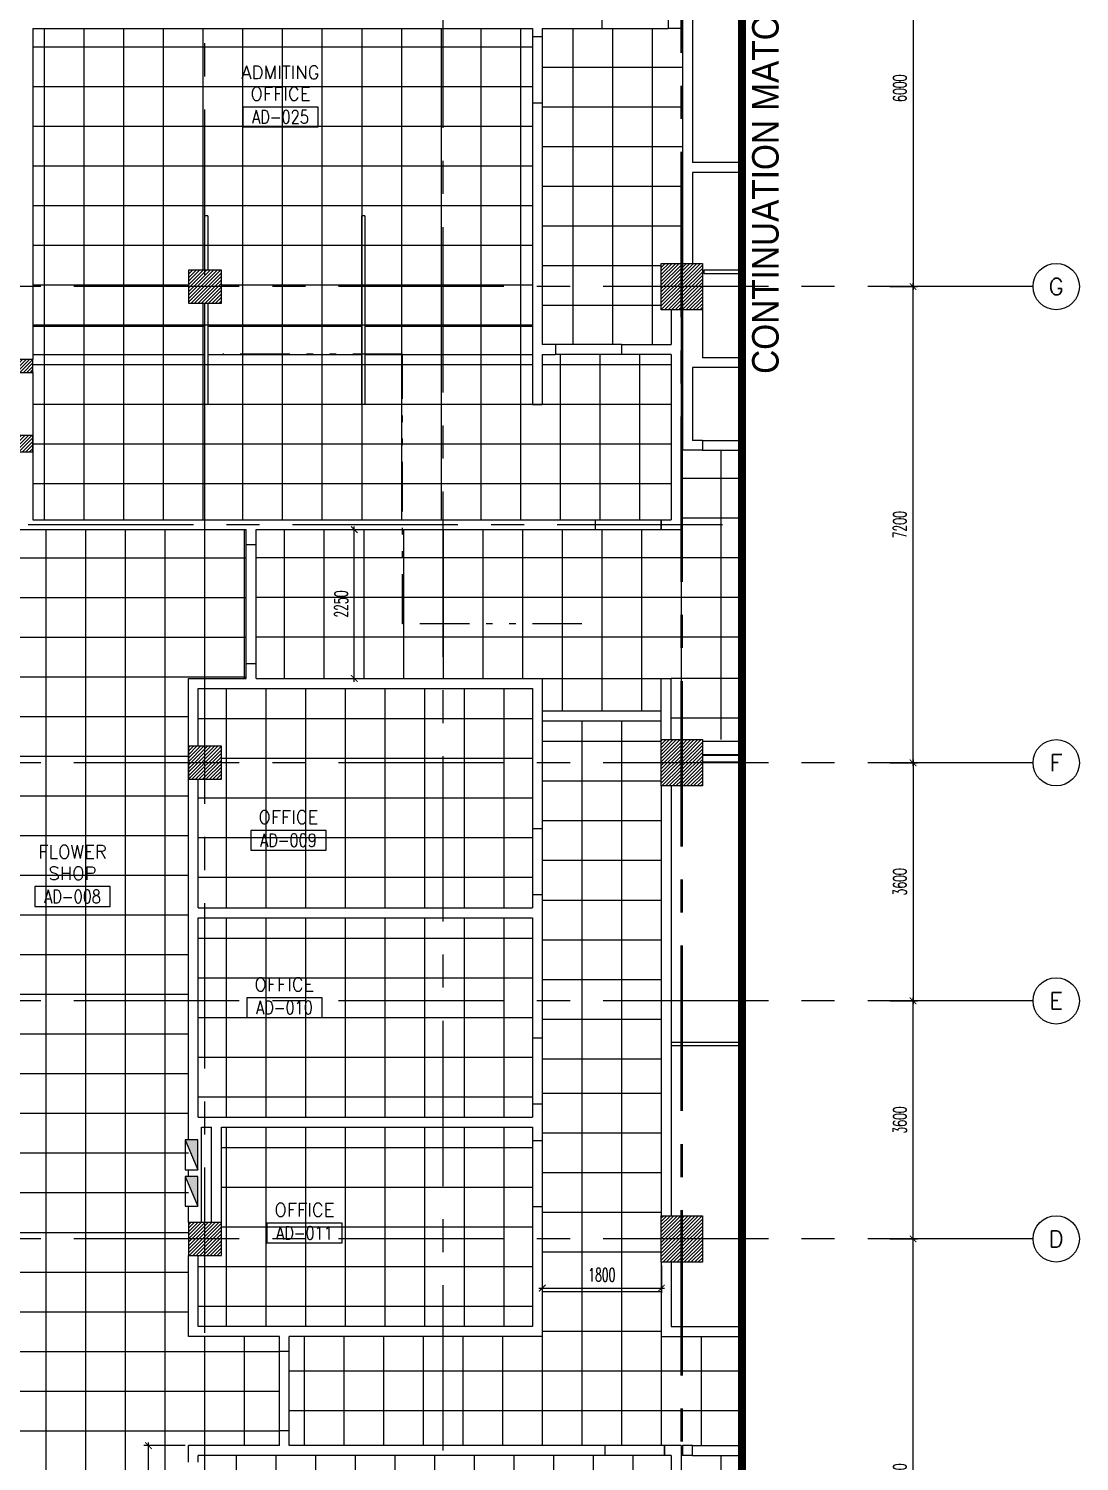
# Model space of a CAD drawing. Extents: x 417820 to 418166, y 43448 to 43632.
# Drawn here: x 417896.03 to 417911.92, y 43470.71 to 43492.37 of the extents above; entities that cross this region are included whole.
import ezdxf
from ezdxf.enums import TextEntityAlignment as Align

# ---------------------------------------------------------------- set-up
doc = ezdxf.new("R2010")
doc.units = 0
doc.header["$MEASUREMENT"] = 0
doc.header["$PDMODE"] = 3
doc.header["$PDSIZE"] = 0.1
for name, pattern in [('2DASHES', [1.7, 0.75, -0.25, 0.1, -0.25, 0.1, -0.25]), ('CENTER2', [1.125, 0.75, -0.125, 0.125, -0.125]), ('CENTERX2', [4, 2.5, -0.5, 0.5, -0.5])]:
    doc.linetypes.add(name, pattern=pattern)
doc.layers.get('0').update_dxf_attribs({"linetype": 'CONTINUOUS'})
doc.layers.get('DEFPOINTS').update_dxf_attribs({"linetype": 'CONTINUOUS'})
for name, color, linetype in [('AX', 6, 'CONTINUOUS'), ('AX-CR', 2, 'CONTINUOUS'), ('AX-DIM', 4, 'CONTINUOUS'), ('AX-TXT', 4, 'CONTINUOUS'), ('AXES', 11, 'CENTERX2'), ('CEILING', 4, 'CONTINUOUS'), ('COL', 2, 'CONTINUOUS'), ('DIM', 4, 'CONTINUOUS'), ('E-PANELBX', 3, 'CONTINUOUS'), ('EJ', 8, 'CONTINUOUS'), ('ELEV', 2, 'CONTINUOUS'), ('HAT', 8, 'CONTINUOUS'), ('IND-ES-L', 6, '2DASHES'), ('ME-FIX', 3, 'CONTINUOUS'), ('PART', 9, 'CONTINUOUS'), ('RM-BOX', 11, 'CONTINUOUS'), ('RM-NAME', 11, 'CONTINUOUS'), ('RM-NO', 11, 'CONTINUOUS'), ('TXT1', 2, 'CONTINUOUS'), ('WALL', 2, 'CONTINUOUS')]:
    doc.layers.add(name, color=color, linetype=linetype)
doc.styles.add('ROMANS', font='ROMANS.shx', dxfattribs={"width": 0.6})
doc.styles.add('TTXT', font='swisse.ttf', dxfattribs={"width": 0.6})
doc.dimstyles.new('STANDARD in', dxfattribs={"dimtxt": 0.2, "dimasz": 0.1, "dimexe": 0.07, "dimexo": 0.05, "dimgap": 0.1, "dimtad": 1, "dimdec": 0, "dimlfac": 1000, "dimzin": 0, "dimdsep": 46, "dimtxsty": 'ROMANS', "dimblk": 'ARCHTICK', "dimcen": 0.05, "dimdle": 0.05, "dimclrd": 4, "dimclre": 4, "dimclrt": 2, "dimadec": 0, "dimazin": 0, "dimtfac": 1, "dimtdec": 0, "dimtmove": 2, "dimatfit": 3, "dimldrblk": 'ARCHTICK', "dimfxl": 0, "dimtolj": 1, "dimtzin": 0, "dimarcsym": 0})

# ---------------------------------------------------------------- blocks, each defined once
blk = doc.blocks.new('COL50')
at = {"layer": 'COL'}
blk.add_lwpolyline([(-250, 250), (-250, -250), (250, -250), (250, 250)], close=True, dxfattribs=at)
blk = doc.blocks.new('*X37')
at = {"color": 0}
for p, q in [((203889, 17902), (204348, 18361)), ((203889, 17955), (204295, 18361)), ((203889, 18008), (204242, 18361)), ((203889, 18061), (204189, 18361)), ((203889, 18114), (204136, 18361)), ((203889, 18167), (204083, 18361)), ((203889, 18220), (204030, 18361)), ((203889, 18273), (203977, 18361)), ((203889, 18326), (203923, 18361)), ((203901, 17861), (204389, 18349)), ((203954, 17861), (204389, 18296)), ((204007, 17861), (204389, 18243)), ((204060, 17861), (204389, 18190)), ((204113, 17861), (204389, 18137)), ((204166, 17861), (204389, 18084)), ((204219, 17861), (204389, 18031)), ((204272, 17861), (204389, 17978)), ((204325, 17861), (204389, 17924)), ((204378, 17861), (204389, 17871))]:
    blk.add_line(p, q, dxfattribs=at)
blk = doc.blocks.new('RM1')
at = {"layer": 'RM-BOX'}
blk.add_lwpolyline([(570, -200), (-570, -200), (-570, -500), (570, -500)], close=True, dxfattribs=at)
at = {"layer": 'RM-NAME', "style": 'ROMANS'}
for tag, p in [('ROOMNAME1', (0, 324)), ('ROOMNAME2', (0, 0))]:
    blk.add_attdef(tag, text='', height=200, dxfattribs=at).set_placement(p, align=Align.MIDDLE)
at = {"layer": 'RM-NO', "style": 'ROMANS', "width": 0.8}
blk.add_attdef('ROOMNO', text='', height=200, dxfattribs=at).set_placement((0, -350), align=Align.MIDDLE)
blk = doc.blocks.new('*X34')
at = {"color": 0}
for p, q in [((203888, 25061), (204388, 25561)), ((203889, 25114), (204335, 25561)), ((203889, 25167), (204282, 25561)), ((203889, 25220), (204229, 25561)), ((203889, 25273), (204176, 25561)), ((203889, 25326), (204123, 25561)), ((203889, 25379), (204070, 25561)), ((203889, 25432), (204017, 25561)), ((203889, 25486), (203964, 25561)), ((203889, 25539), (203911, 25561)), ((203941, 25061), (204389, 25508)), ((203994, 25061), (204389, 25455)), ((204047, 25061), (204389, 25402)), ((204100, 25061), (204389, 25349)), ((204153, 25061), (204389, 25296)), ((204207, 25061), (204389, 25243)), ((204260, 25061), (204389, 25190)), ((204313, 25061), (204389, 25137)), ((204366, 25061), (204389, 25084))]:
    blk.add_line(p, q, dxfattribs=at)
blk = doc.blocks.new('*X32')
at = {"color": 0}
for p, q in [((197839, 31209), (198041, 31411)), ((197839, 31262), (197988, 31411)), ((197839, 31315), (197935, 31411)), ((197839, 31368), (197882, 31411)), ((197894, 31211), (198094, 31411)), ((197947, 31211), (198147, 31411)), ((198000, 31211), (198200, 31411)), ((198053, 31211), (198253, 31411)), ((198106, 31211), (198306, 31411)), ((198159, 31211), (198359, 31411)), ((198212, 31211), (198412, 31411)), ((198265, 31211), (198465, 31411)), ((198318, 31211), (198518, 31411)), ((198371, 31211), (198571, 31411)), ((198424, 31211), (198624, 31411)), ((198477, 31211), (198677, 31411)), ((198530, 31211), (198730, 31411)), ((198583, 31211), (198783, 31411)), ((198636, 31211), (198836, 31411)), ((198689, 31211), (198889, 31411)), ((198742, 31211), (198942, 31411)), ((198795, 31211), (198995, 31411)), ((198848, 31211), (199048, 31411)), ((198901, 31211), (199101, 31411)), ((198954, 31211), (199154, 31411)), ((199007, 31211), (199207, 31411)), ((199060, 31211), (199260, 31411)), ((199114, 31211), (199314, 31411)), ((199167, 31211), (199367, 31411)), ((199220, 31211), (199420, 31411)), ((199273, 31211), (199473, 31411)), ((199326, 31211), (199526, 31411)), ((199379, 31211), (199579, 31411)), ((199432, 31211), (199632, 31411)), ((199485, 31211), (199685, 31411)), ((199538, 31211), (199738, 31411)), ((199591, 31211), (199791, 31411)), ((199644, 31211), (199844, 31411)), ((199697, 31211), (199897, 31411)), ((199750, 31211), (199950, 31411)), ((199803, 31211), (200003, 31411)), ((199856, 31211), (200056, 31411)), ((199909, 31211), (200109, 31411)), ((199962, 31211), (200162, 31411)), ((200015, 31211), (200215, 31411)), ((200068, 31211), (200268, 31411)), ((200121, 31211), (200321, 31411)), ((200174, 31211), (200374, 31411)), ((200227, 31211), (200427, 31411)), ((200280, 31211), (200480, 31411)), ((200333, 31211), (200533, 31411)), ((200386, 31211), (200586, 31411)), ((200439, 31211), (200639, 31411)), ((200492, 31211), (200692, 31411)), ((200545, 31211), (200745, 31411)), ((200598, 31211), (200798, 31411)), ((200651, 31211), (200851, 31411)), ((200704, 31211), (200904, 31411)), ((200758, 31211), (200958, 31411)), ((200811, 31211), (201011, 31411)), ((200864, 31211), (201064, 31411)), ((200917, 31211), (201117, 31411)), ((200970, 31211), (201170, 31411)), ((201023, 31211), (201223, 31411)), ((201076, 31211), (201276, 31411)), ((201129, 31211), (201329, 31411)), ((201182, 31211), (201382, 31411)), ((201235, 31211), (201435, 31411)), ((201288, 31211), (201488, 31411)), ((201341, 31211), (201539, 31409)), ((201394, 31211), (201539, 31356)), ((201447, 31211), (201539, 31303)), ((201500, 31211), (201539, 31250))]:
    blk.add_line(p, q, dxfattribs=at)
blk = doc.blocks.new('*X31')
at = {"color": 0}
for p, q in [((203889, 32274), (204376, 32761)), ((203889, 32327), (204323, 32761)), ((203889, 32380), (204270, 32761)), ((203889, 32433), (204217, 32761)), ((203889, 32486), (204164, 32761)), ((203889, 32539), (204111, 32761)), ((203889, 32592), (204058, 32761)), ((203889, 32645), (204005, 32761)), ((203889, 32698), (203952, 32761)), ((203889, 32751), (203899, 32761)), ((203929, 32261), (204389, 32721)), ((203982, 32261), (204389, 32668)), ((204035, 32261), (204389, 32615)), ((204088, 32261), (204389, 32562)), ((204141, 32261), (204389, 32509)), ((204194, 32261), (204389, 32456)), ((204247, 32261), (204389, 32403)), ((204300, 32261), (204389, 32349)), ((204353, 32261), (204389, 32296))]:
    blk.add_line(p, q, dxfattribs=at)
blk = doc.blocks.new('C11')
at = {"layer": 'HAT'}
h = blk.add_hatch(dxfattribs=at)
h.set_pattern_fill('ANSI31', color=256, scale=300, style=0)
h.set_pattern_definition([(45, (-383765.23, -62181), (-26.5165043, 26.5165043), [])])
h.paths.add_polyline_path([(-20, 350), (-20, 700), (-320, 700), (-320, 350)])
h.paths.add_polyline_path([(-320, 0), (-20, 0), (-20, 350), (-320, 350)])
h = blk.add_hatch(dxfattribs=at)
h.set_pattern_fill('ANSI31', color=256, scale=300, style=0)
h.set_pattern_definition([(45, (-383445.23, -62181), (-26.5165043, 26.5165043), [])])
h.paths.add_polyline_path([(300, 350), (300, 700), (0, 700), (0, 350)])
h.paths.add_polyline_path([(0, 0), (300, 0), (300, 350), (0, 350)])
at = {"layer": 'COL'}
for points in [[(-20, 700), (-20, 0), (-320, 0), (-320, 700)], [(300, 700), (300, 0), (0, 0), (0, 700)]]:
    blk.add_lwpolyline(points, close=True, dxfattribs=at)
blk = doc.blocks.new('E-PBX')
at = {"layer": 'E-PANELBX'}
h = blk.add_hatch(color=256, dxfattribs=at)
h.paths.add_polyline_path([(34, 190), (-225, 190), (34, 81)])
h.paths.add_polyline_path([(225, 190), (34, 190), (34, 81), (225, 0)])
blk.add_line((225, 0), (-225, 190), dxfattribs=at)
blk.add_lwpolyline([(-225, 190), (225, 190), (225, 0), (-225, 0)], close=True, dxfattribs=at)
blk = doc.blocks.new('_ARCHTICK')
at = {"color": 0, "linetype": 'ByBlock', "const_width": 0.15}
blk.add_lwpolyline([(-0.5, -0.5), (0.5, 0.5)], dxfattribs=at)
blk = doc.blocks.new('*D158')
at = {"layer": 'DEFPOINTS', "color": 0}
for p in [(417903.797, 43473.759), (417905.597, 43473.724), (417905.597, 43473.332)]:
    blk.add_point(p, dxfattribs=at)
at = {"layer": 'DIM', "color": 4, "lineweight": -2}
for p, q in [((417903.797, 43473.709), (417903.797, 43473.262)), ((417905.597, 43473.674), (417905.597, 43473.262)), ((417903.747, 43473.332), (417905.647, 43473.332))]:
    blk.add_line(p, q, dxfattribs=at)
at = {"layer": 'DIM', "color": 4, "lineweight": -2, "xscale": 0.1, "yscale": 0.1, "zscale": 0.1, "rotation": 180}
blk.add_blockref('_ARCHTICK', (417903.797, 43473.332), dxfattribs=at)
at = {"layer": 'DIM', "color": 4, "lineweight": -2, "xscale": 0.1, "yscale": 0.1, "zscale": 0.1}
blk.add_blockref('_ARCHTICK', (417905.597, 43473.332), dxfattribs=at)
at = {"layer": 'DIM', "color": 2, "insert": (417904.697, 43473.532), "char_height": 0.2, "attachment_point": 5, "style": 'ROMANS'}
blk.add_mtext('\\A1;1800', dxfattribs=at)
blk = doc.blocks.new('*D159')
at = {"layer": 'DEFPOINTS', "color": 0}
for p in [(417900.154, 43484.799), (417900.955, 43484.799), (417900.154, 43482.549)]:
    blk.add_point(p, dxfattribs=at)
at = {"layer": 'DIM', "color": 4, "lineweight": -2}
for p, q in [((417900.204, 43484.799), (417901.025, 43484.799)), ((417900.955, 43482.499), (417900.955, 43484.849)), ((417900.204, 43482.549), (417901.025, 43482.549))]:
    blk.add_line(p, q, dxfattribs=at)
at = {"layer": 'DIM', "color": 4, "lineweight": -2, "xscale": 0.1, "yscale": 0.1, "zscale": 0.1}
for p, rotation in [((417900.955, 43484.799), 90), ((417900.955, 43482.549), 270)]:
    blk.add_blockref('_ARCHTICK', p, dxfattribs=dict(at, rotation=rotation))
at = {"layer": 'DIM', "color": 2, "insert": (417900.755, 43483.674), "char_height": 0.2, "attachment_point": 5, "rotation": 90, "style": 'ROMANS'}
blk.add_mtext('\\A1;2250', dxfattribs=at)
blk = doc.blocks.new('*D178')
at = {"layer": 'DEFPOINTS', "color": 0}
for p in [(417897.842, 43470.949), (417898.447, 43470.949), (417897.984, 43466.924)]:
    blk.add_point(p, dxfattribs=at)
at = {"layer": 'DIM', "color": 4, "lineweight": -2}
for p, q in [((417898.397, 43470.949), (417897.772, 43470.949)), ((417897.842, 43466.874), (417897.842, 43470.999)), ((417897.934, 43466.924), (417897.772, 43466.924))]:
    blk.add_line(p, q, dxfattribs=at)
at = {"layer": 'DIM', "color": 4, "lineweight": -2, "xscale": 0.1, "yscale": 0.1, "zscale": 0.1}
for p, rotation in [((417897.842, 43470.949), 90), ((417897.842, 43466.924), 270)]:
    blk.add_blockref('_ARCHTICK', p, dxfattribs=dict(at, rotation=rotation))
at = {"layer": 'DIM', "color": 2, "insert": (417897.642, 43468.937), "char_height": 0.2, "attachment_point": 5, "rotation": 90, "style": 'ROMANS'}
blk.add_mtext('\\A1;4025', dxfattribs=at)
blk = doc.blocks.new('AXL')
at = {"layer": 'AX-CR'}
blk.add_circle((-350, 0), 350, dxfattribs=at)
at = {"layer": 'AX-TXT', "style": 'ROMANS'}
blk.add_attdef('AX', text='', height=250, dxfattribs=at).set_placement((-350, 0), align=Align.MIDDLE)
blk = doc.blocks.new('*D186')
at = {"layer": 'AX-DIM', "color": 4, "lineweight": -2}
for p, q in [((417909.052, 43474.074), (417909.472, 43474.074)), ((417909.402, 43466.824), (417909.402, 43474.124)), ((417909.052, 43466.874), (417909.472, 43466.874))]:
    blk.add_line(p, q, dxfattribs=at)
at = {"layer": 'DEFPOINTS', "color": 0}
for p in [(417909.002, 43474.074), (417909.402, 43474.074), (417909.002, 43466.874)]:
    blk.add_point(p, dxfattribs=at)
at = {"layer": 'AX-DIM', "color": 4, "lineweight": -2, "xscale": 0.1, "yscale": 0.1, "zscale": 0.1}
for p, rotation in [((417909.402, 43474.074), 90), ((417909.402, 43466.874), 270)]:
    blk.add_blockref('_ARCHTICK', p, dxfattribs=dict(at, rotation=rotation))
at = {"layer": 'AX-DIM', "color": 2, "insert": (417909.202, 43470.474), "char_height": 0.2, "attachment_point": 5, "rotation": 90, "style": 'ROMANS'}
blk.add_mtext('\\A1;7200', dxfattribs=at)
blk = doc.blocks.new('*D189')
at = {"layer": 'AX-DIM', "color": 4, "lineweight": -2}
for p, q in [((417909.052, 43488.474), (417909.472, 43488.474)), ((417909.402, 43481.224), (417909.402, 43488.524)), ((417909.052, 43481.274), (417909.472, 43481.274))]:
    blk.add_line(p, q, dxfattribs=at)
at = {"layer": 'DEFPOINTS', "color": 0}
for p in [(417909.002, 43488.474), (417909.402, 43488.474), (417909.002, 43481.274)]:
    blk.add_point(p, dxfattribs=at)
at = {"layer": 'AX-DIM', "color": 4, "lineweight": -2, "xscale": 0.1, "yscale": 0.1, "zscale": 0.1}
for p, rotation in [((417909.402, 43488.474), 90), ((417909.402, 43481.274), 270)]:
    blk.add_blockref('_ARCHTICK', p, dxfattribs=dict(at, rotation=rotation))
at = {"layer": 'AX-DIM', "color": 2, "insert": (417909.202, 43484.874), "char_height": 0.2, "attachment_point": 5, "rotation": 90, "style": 'ROMANS'}
blk.add_mtext('\\A1;7200', dxfattribs=at)
blk = doc.blocks.new('*D190')
at = {"layer": 'AX-DIM', "color": 4, "lineweight": -2}
for p, q in [((417909.402, 43474.024), (417909.402, 43477.724)), ((417909.052, 43477.674), (417909.472, 43477.674)), ((417909.052, 43474.074), (417909.472, 43474.074))]:
    blk.add_line(p, q, dxfattribs=at)
at = {"layer": 'DEFPOINTS', "color": 0}
for p in [(417909.002, 43477.674), (417909.402, 43477.674), (417909.002, 43474.074)]:
    blk.add_point(p, dxfattribs=at)
at = {"layer": 'AX-DIM', "color": 4, "lineweight": -2, "xscale": 0.1, "yscale": 0.1, "zscale": 0.1}
for p, rotation in [((417909.402, 43477.674), 90), ((417909.402, 43474.074), 270)]:
    blk.add_blockref('_ARCHTICK', p, dxfattribs=dict(at, rotation=rotation))
at = {"layer": 'AX-DIM', "color": 2, "insert": (417909.202, 43475.874), "char_height": 0.2, "attachment_point": 5, "rotation": 90, "style": 'ROMANS'}
blk.add_mtext('\\A1;3600', dxfattribs=at)
blk = doc.blocks.new('*D197')
at = {"layer": 'AX-DIM', "color": 4, "linetype": 'ByBlock', "lineweight": -2}
for p, q in [((417909.052, 43481.274), (417909.472, 43481.274)), ((417909.402, 43481.324), (417909.402, 43477.624)), ((417909.052, 43477.674), (417909.472, 43477.674))]:
    blk.add_line(p, q, dxfattribs=at)
at = {"layer": 'DEFPOINTS', "color": 0, "linetype": 'ByBlock'}
for p in [(417909.002, 43481.274), (417909.002, 43477.674), (417909.402, 43477.674)]:
    blk.add_point(p, dxfattribs=at)
at = {"layer": 'AX-DIM', "color": 4, "linetype": 'ByBlock', "lineweight": -2, "xscale": 0.1, "yscale": 0.1, "zscale": 0.1}
for p, rotation in [((417909.402, 43481.274), 90), ((417909.402, 43477.674), 270)]:
    blk.add_blockref('_ARCHTICK', p, dxfattribs=dict(at, rotation=rotation))
at = {"layer": 'AX-DIM', "color": 2, "linetype": 'ByBlock', "insert": (417909.202, 43479.474), "char_height": 0.2, "attachment_point": 5, "rotation": 90, "style": 'ROMANS'}
blk.add_mtext('\\A1;3600', dxfattribs=at)
blk = doc.blocks.new('*D198')
at = {"layer": 'AX-DIM', "color": 4, "linetype": 'ByBlock', "lineweight": -2}
for p, q in [((417909.052, 43494.474), (417909.472, 43494.474)), ((417909.402, 43494.524), (417909.402, 43488.424)), ((417909.052, 43488.474), (417909.472, 43488.474))]:
    blk.add_line(p, q, dxfattribs=at)
at = {"layer": 'DEFPOINTS', "color": 0, "linetype": 'ByBlock'}
for p in [(417909.002, 43494.474), (417909.002, 43488.474), (417909.402, 43488.474)]:
    blk.add_point(p, dxfattribs=at)
at = {"layer": 'AX-DIM', "color": 4, "linetype": 'ByBlock', "lineweight": -2, "xscale": 0.1, "yscale": 0.1, "zscale": 0.1}
for p, rotation in [((417909.402, 43494.474), 90), ((417909.402, 43488.474), 270)]:
    blk.add_blockref('_ARCHTICK', p, dxfattribs=dict(at, rotation=rotation))
at = {"layer": 'AX-DIM', "color": 2, "linetype": 'ByBlock', "insert": (417909.202, 43491.474), "char_height": 0.2, "attachment_point": 5, "rotation": 90, "style": 'ROMANS'}
blk.add_mtext('\\A1;6000', dxfattribs=at)
blk = doc.blocks.new('A$C16F26542')
at = {"layer": 'IND-ES-L'}
blk.add_lwpolyline([(73.19, 16.751), (70.475, 16.751), (70.475, 20.826), (67.759, 20.826)], dxfattribs=at)

msp = doc.modelspace()

# ---------------------------------------------------------------- hatches: boundary and pattern name
at = {"layer": 'HAT'}
h = msp.add_hatch(dxfattribs=at)
h.set_pattern_fill('ANSI31', color=256, scale=0.3, style=0)
h.set_pattern_definition([(45, (417480.111385, 43455.963322), (-0.0265165043, 0.0265165043), [])])
h.paths.add_polyline_path([(417892.9966, 43486.2229), (417892.3966, 43486.2229), (417892.3966, 43485.9743), (417892.9966, 43485.9743)])
h.paths.add_polyline_path([(417896.0966, 43486.2229), (417895.4966, 43486.2229), (417895.4966, 43485.9743), (417896.0966, 43485.9743)])

# ---------------------------------------------------------------- linework, layer by layer
at = {"layer": 'AXES'}
for p, q in [((417898.6966, 43448.6529), (417898.6966, 43538.4875)), ((417905.8966, 43460.01), (417905.8966, 43538.1375)), ((417905.9166, 43460.01), (417905.9166, 43538.1375)), ((417902.2966, 43466.8743), (417902.2966, 43525.6943)), ((417911.2163, 43488.4743), (417889.6966, 43488.4743)), ((417906.5226, 43484.8743), (417889.6966, 43484.8743)), ((417911.2163, 43481.2743), (417889.6966, 43481.2743)), ((417911.2163, 43477.6743), (417889.6966, 43477.6743)), ((417911.2163, 43474.0743), (417889.6966, 43474.0743))]:
    msp.add_line(p, q, dxfattribs=at)
at = {"layer": 'CEILING'}
for p, q in [((417904.6989, 43492.5243), (417904.6989, 43492.3743)), ((417905.6989, 43492.5243), (417905.6989, 43492.3743)), ((417896.2716, 43484.9493), (417896.2716, 43492.3743)), ((417896.8716, 43484.9493), (417896.8716, 43492.3743)), ((417897.4716, 43484.9493), (417897.4716, 43492.3743)), ((417898.0716, 43484.9493), (417898.0716, 43492.3743)), ((417898.6716, 43488.7272), (417898.6716, 43492.3743)), ((417899.2716, 43484.9493), (417899.2716, 43492.3743)), ((417899.8716, 43484.9493), (417899.8716, 43492.3743)), ((417900.4716, 43484.9493), (417900.4716, 43492.3743)), ((417901.0716, 43484.9493), (417901.0716, 43492.3743)), ((417901.6716, 43484.9493), (417901.6716, 43492.3743)), ((417902.2716, 43484.9493), (417902.2716, 43492.3743)), ((417902.8716, 43484.9493), (417902.8716, 43492.3743)), ((417903.4716, 43484.9493), (417903.4716, 43492.3743)), ((417904.2566, 43492.3743), (417904.2566, 43487.5993)), ((417904.8566, 43492.3743), (417904.8566, 43487.5993)), ((417905.4566, 43492.3743), (417905.4566, 43487.5993)), ((417903.6466, 43492.0933), (417896.0966, 43492.0933)), ((417905.9166, 43491.7868), (417903.7966, 43491.7868)), ((417903.6466, 43491.4933), (417896.0966, 43491.4933)), ((417905.9166, 43491.1868), (417903.7966, 43491.1868)), ((417903.6466, 43490.8933), (417896.0966, 43490.8933)), ((417905.9166, 43490.5868), (417903.7966, 43490.5868)), ((417903.6466, 43490.2933), (417896.0966, 43490.2933)), ((417905.9166, 43489.9868), (417903.7966, 43489.9868)), ((417903.6466, 43489.6933), (417896.0966, 43489.6933)), ((417905.9166, 43489.3868), (417903.7966, 43489.3868)), ((417903.6466, 43489.0933), (417896.0966, 43489.0933)), ((417905.5966, 43488.7868), (417903.7966, 43488.7868)), ((417898.4466, 43488.4933), (417896.0966, 43488.4933)), ((417903.6466, 43488.4933), (417898.9466, 43488.4933)), ((417898.6716, 43484.9493), (417898.6716, 43488.2272)), ((417905.5966, 43488.1868), (417903.7966, 43488.1868)), ((417903.6466, 43487.8933), (417896.0966, 43487.8933)), ((417903.6466, 43487.2933), (417896.0966, 43487.2933)), ((417905.7466, 43487.2933), (417903.7966, 43487.2933)), ((417904.0716, 43484.9493), (417904.0716, 43487.4493)), ((417904.6716, 43484.9493), (417904.6716, 43487.4493)), ((417905.2716, 43484.9493), (417905.2716, 43487.4493)), ((417905.7466, 43486.6933), (417896.0966, 43486.6933)), ((417905.7466, 43486.0933), (417896.0966, 43486.0933)), ((417906.2166, 43486.1493), (417906.8165, 43486.1493)), ((417906.2166, 43485.9993), (417906.8165, 43485.9993)), ((417906.4966, 43485.9993), (417906.4966, 43481.6243)), ((417906.8165, 43485.5745), (417905.8966, 43485.5745)), ((417905.7466, 43485.4933), (417896.0966, 43485.4933)), ((417906.8165, 43484.9745), (417905.8966, 43484.9745)), ((417896.2966, 43467.1243), (417896.2966, 43484.7993)), ((417896.8966, 43467.1243), (417896.8966, 43484.7993)), ((417897.4966, 43467.1243), (417897.4966, 43484.7993)), ((417898.0966, 43467.1243), (417898.0966, 43484.7993)), ((417898.6966, 43482.5493), (417898.6966, 43484.7993)), ((417899.2966, 43482.5493), (417899.2966, 43484.7993)), ((417899.8966, 43484.7993), (417899.8966, 43482.5493)), ((417900.4966, 43484.7993), (417900.4966, 43482.5493)), ((417901.0966, 43484.7993), (417901.0966, 43482.5493)), ((417901.6966, 43484.7993), (417901.6966, 43482.5493)), ((417902.2966, 43484.7993), (417902.2966, 43482.5493)), ((417902.8966, 43484.7993), (417902.8966, 43482.5493)), ((417903.4966, 43484.7993), (417903.4966, 43482.5493)), ((417904.0966, 43484.7993), (417904.0966, 43482.0601)), ((417904.6966, 43484.7993), (417904.6966, 43482.0601)), ((417905.2966, 43484.7993), (417905.2966, 43482.0601)), ((417905.8966, 43484.7993), (417905.8966, 43481.6243)), ((417882.5716, 43484.3745), (417899.3216, 43484.3745)), ((417906.8165, 43484.3745), (417899.4716, 43484.3745)), ((417882.5716, 43483.7745), (417899.3216, 43483.7745)), ((417906.8165, 43483.7745), (417899.4716, 43483.7745)), ((417882.5716, 43483.1745), (417899.3216, 43483.1745)), ((417906.8165, 43483.1745), (417899.4716, 43483.1745)), ((417882.5716, 43482.5745), (417899.3216, 43482.5745)), ((417903.7966, 43482.5493), (417905.5966, 43482.5493)), ((417906.8165, 43482.5493), (417905.7466, 43482.5493)), ((417899.0216, 43479.0813), (417899.0216, 43482.3993)), ((417899.6216, 43479.0813), (417899.6216, 43482.3993)), ((417900.2216, 43479.0813), (417900.2216, 43482.3993)), ((417900.8216, 43479.0813), (417900.8216, 43482.3993)), ((417901.4216, 43479.0813), (417901.4216, 43482.3993)), ((417902.0216, 43479.0813), (417902.0216, 43482.3993)), ((417902.6216, 43479.0813), (417902.6216, 43482.3993)), ((417903.2216, 43479.0813), (417903.2216, 43482.3993)), ((417883.6466, 43481.9745), (417898.4466, 43481.9745)), ((417903.6466, 43481.9403), (417898.5966, 43481.9403)), ((417904.3966, 43481.9101), (417904.3966, 43470.9493)), ((417904.9966, 43481.9101), (417904.9966, 43470.9493)), ((417906.8165, 43481.9493), (417905.7466, 43481.9493)), ((417903.7966, 43481.5993), (417905.5966, 43481.5993)), ((417884.5262, 43481.3745), (417898.4466, 43481.3745)), ((417903.6466, 43481.3403), (417898.9466, 43481.3403)), ((417903.7966, 43480.9993), (417905.5966, 43480.9993)), ((417883.6466, 43480.7745), (417898.4466, 43480.7745)), ((417903.6466, 43480.7403), (417898.5966, 43480.7403)), ((417903.7966, 43480.3993), (417905.5966, 43480.3993)), ((417880.9466, 43480.1745), (417898.4466, 43480.1745)), ((417903.6466, 43480.1403), (417898.5966, 43480.1403)), ((417903.7966, 43479.7993), (417905.5966, 43479.7993)), ((417880.9466, 43479.5745), (417898.4466, 43479.5745)), ((417903.6466, 43479.5403), (417898.5966, 43479.5403)), ((417903.7966, 43479.1993), (417905.5966, 43479.1993)), ((417880.9466, 43478.9745), (417898.4466, 43478.9745)), ((417899.0216, 43475.9153), (417899.0216, 43478.9313)), ((417899.6216, 43475.9153), (417899.6216, 43478.9313)), ((417900.2216, 43475.9153), (417900.2216, 43478.9313)), ((417900.8216, 43475.9153), (417900.8216, 43478.9313)), ((417901.4216, 43475.9153), (417901.4216, 43478.9313)), ((417902.0216, 43475.9153), (417902.0216, 43478.9313)), ((417902.6216, 43475.9153), (417902.6216, 43478.9313)), ((417903.2216, 43475.9153), (417903.2216, 43478.9313)), ((417898.5966, 43478.6233), (417903.6466, 43478.6233)), ((417903.7966, 43478.5993), (417905.5966, 43478.5993)), ((417880.9466, 43478.3745), (417898.4466, 43478.3745)), ((417898.5966, 43478.0233), (417903.6466, 43478.0233)), ((417903.7966, 43477.9993), (417905.5966, 43477.9993)), ((417880.9466, 43477.7745), (417898.4466, 43477.7745)), ((417898.5966, 43477.4233), (417903.6466, 43477.4233)), ((417903.7966, 43477.3993), (417905.5966, 43477.3993)), ((417880.9466, 43477.1745), (417898.4466, 43477.1745)), ((417898.5966, 43476.8233), (417903.6466, 43476.8233)), ((417903.7966, 43476.7993), (417905.5966, 43476.7993)), ((417880.9466, 43476.5745), (417898.4466, 43476.5745)), ((417898.5966, 43476.2233), (417903.6466, 43476.2233)), ((417905.5966, 43476.2743), (417903.7966, 43476.2743)), ((417880.9466, 43475.9745), (417898.4466, 43475.9745)), ((417899.0216, 43472.7493), (417899.0216, 43475.7653)), ((417899.6216, 43472.7493), (417899.6216, 43475.7653)), ((417900.2216, 43472.7493), (417900.2216, 43475.7653)), ((417900.8216, 43472.7493), (417900.8216, 43475.7653)), ((417901.4216, 43472.7493), (417901.4216, 43475.7653)), ((417902.0216, 43472.7493), (417902.0216, 43475.7653)), ((417902.6216, 43472.7493), (417902.6216, 43475.7653)), ((417903.2216, 43472.7493), (417903.2216, 43475.7653)), ((417905.5966, 43475.6743), (417903.7966, 43475.6743)), ((417880.9466, 43475.3745), (417898.4466, 43475.3745)), ((417898.9466, 43475.4573), (417903.6466, 43475.4573)), ((417905.5966, 43475.0743), (417903.7966, 43475.0743)), ((417880.9466, 43474.7745), (417898.4466, 43474.7745)), ((417898.9466, 43474.8573), (417903.6466, 43474.8573)), ((417905.5966, 43474.4743), (417903.7966, 43474.4743)), ((417898.9466, 43474.2573), (417903.6466, 43474.2573)), ((417895.3268, 43474.1745), (417898.4466, 43474.1745)), ((417905.5966, 43473.8743), (417903.7966, 43473.8743)), ((417898.5966, 43473.6573), (417903.6466, 43473.6573)), ((417881.2966, 43473.5745), (417898.4466, 43473.5745)), ((417905.5966, 43473.2743), (417903.7966, 43473.2743)), ((417880.9466, 43472.9745), (417898.4466, 43472.9745)), ((417898.5966, 43473.0573), (417903.6466, 43473.0573)), ((417898.6966, 43470.9493), (417898.6966, 43472.5993)), ((417899.2966, 43470.9493), (417899.2966, 43472.5993)), ((417900.1966, 43472.5993), (417900.1966, 43470.9493)), ((417900.7966, 43472.5993), (417900.7966, 43470.9493)), ((417901.3966, 43472.5993), (417901.3966, 43470.9493)), ((417901.9966, 43472.5993), (417901.9966, 43470.9493)), ((417902.5966, 43472.5993), (417902.5966, 43470.9493)), ((417903.1966, 43472.5993), (417903.1966, 43470.9493)), ((417905.5966, 43472.6743), (417903.7966, 43472.6743)), ((417903.7966, 43472.5993), (417903.7966, 43470.9493)), ((417905.5966, 43472.5993), (417905.5966, 43470.9493)), ((417906.1966, 43472.5993), (417906.1966, 43470.9493)), ((417879.5716, 43472.3745), (417899.8216, 43472.3745)), ((417906.8165, 43472.0743), (417899.9716, 43472.0743)), ((417879.5716, 43471.7745), (417899.8216, 43471.7745)), ((417906.8165, 43471.4743), (417899.9716, 43471.4743)), ((417879.5716, 43471.1745), (417899.8216, 43471.1745)), ((417899.1716, 43467.1243), (417899.1716, 43470.7993)), ((417899.7716, 43467.1243), (417899.7716, 43470.7993)), ((417900.3716, 43467.1243), (417900.3716, 43470.7993)), ((417900.9716, 43467.1243), (417900.9716, 43470.7993)), ((417901.5716, 43467.1243), (417901.5716, 43470.7993)), ((417902.1716, 43467.1243), (417902.1716, 43470.7993)), ((417902.7716, 43467.1243), (417902.7716, 43470.7993)), ((417903.3716, 43467.1243), (417903.3716, 43470.7993)), ((417903.9716, 43467.1243), (417903.9716, 43470.7993)), ((417904.5716, 43467.1243), (417904.5716, 43470.7993)), ((417905.1716, 43467.1243), (417905.1716, 43470.7993)), ((417906.0666, 43470.9493), (417906.8165, 43470.9493)), ((417906.0666, 43470.7993), (417906.8202, 43470.7993)), ((417906.4966, 43470.7993), (417906.4966, 43467.1243))]:
    msp.add_line(p, q, dxfattribs=at)
at = {"layer": 'COL', "color": 2, "linetype": 'ByBlock'}
msp.add_line((417896.0966, 43486.2257), (417896.0966, 43485.9743), dxfattribs=at)
at = {"layer": 'COL'}
msp.add_lwpolyline([(417892.3966, 43487.3743), (417892.3966, 43487.1743), (417896.0966, 43487.1743), (417896.0966, 43487.3743)], close=True, dxfattribs=at)
at = {"layer": 'COL', "color": 2, "linetype": 'ByBlock'}
msp.add_lwpolyline([(417896.0966, 43486.2243), (417895.4966, 43486.2243), (417895.4966, 43485.9743), (417896.0966, 43485.9743)], close=True, dxfattribs=at)
at = {"layer": 'ELEV', "linetype": 'CENTER2', "const_width": 0.12}
msp.add_lwpolyline([(417906.8165, 43461.0859), (417906.8165, 43528.0943)], dxfattribs=at)
at = {"layer": 'PART'}
for p, q in [((417898.6908, 43489.5436), (417898.6908, 43488.7243)), ((417898.7408, 43489.5436), (417898.6908, 43489.5436)), ((417898.7408, 43489.5436), (417898.7408, 43488.7243)), ((417901.0623, 43489.5436), (417901.0623, 43486.6937)), ((417901.1123, 43489.5436), (417901.0623, 43489.5436)), ((417901.1123, 43489.5436), (417901.1123, 43486.6937)), ((417898.6908, 43488.2243), (417898.6908, 43486.6937)), ((417898.7408, 43488.2243), (417898.7408, 43486.6937)), ((417896.0966, 43487.8743), (417898.6908, 43487.8743)), ((417898.7408, 43487.8743), (417901.0623, 43487.8743)), ((417901.1123, 43487.8743), (417903.6466, 43487.8743)), ((417896.0966, 43487.4493), (417898.6908, 43487.4493)), ((417898.7408, 43487.4493), (417901.0623, 43487.4493)), ((417901.1123, 43487.4493), (417903.6466, 43487.4493)), ((417898.7408, 43486.6937), (417898.6908, 43486.6937)), ((417901.1123, 43486.6937), (417901.0623, 43486.6937)), ((417906.8165, 43477.0443), (417905.7466, 43477.0443)), ((417906.8165, 43476.9943), (417905.7466, 43476.9943))]:
    msp.add_line(p, q, dxfattribs=at)
msp.add_lwpolyline([(417906.8165, 43488.7243), (417906.2396, 43488.7243), (417906.2396, 43488.6743), (417906.8165, 43488.6743)], dxfattribs=at)
at = {"layer": 'WALL'}
for p, q in [((417905.9166, 43496.0443), (417905.9166, 43488.7243)), ((417906.0666, 43494.1743), (417906.0666, 43490.3493)), ((417896.0966, 43492.3743), (417896.0966, 43487.3743)), ((417896.0966, 43492.3743), (417903.6466, 43492.3743)), ((417903.6466, 43492.3743), (417903.6466, 43492.2539)), ((417903.6466, 43492.3743), (417903.6466, 43492.2539)), ((417903.6466, 43492.2539), (417903.7966, 43492.2539)), ((417903.6466, 43492.2539), (417903.6466, 43486.6933)), ((417903.7966, 43492.3743), (417903.7966, 43492.2539)), ((417903.7966, 43492.3743), (417905.6989, 43492.3743)), ((417903.7966, 43492.3743), (417903.7966, 43492.2539)), ((417903.7966, 43492.2539), (417903.7966, 43487.5993)), ((417905.9166, 43492.3743), (417905.6989, 43492.3743)), ((417903.6466, 43491.2539), (417903.7966, 43491.2539)), ((417906.8165, 43490.3493), (417906.0666, 43490.3493)), ((417906.8165, 43490.1993), (417906.0666, 43490.1993)), ((417906.0666, 43490.1993), (417906.0666, 43488.8243)), ((417905.7466, 43488.1243), (417905.7466, 43487.5993)), ((417905.8966, 43488.2243), (417905.8966, 43484.7993)), ((417905.9166, 43488.2243), (417905.9166, 43485.9993)), ((417906.2166, 43488.1243), (417906.2166, 43487.3993)), ((417903.9943, 43487.5993), (417903.7966, 43487.5993)), ((417904.9943, 43487.5993), (417903.8943, 43487.5993)), ((417903.9943, 43487.5993), (417903.9943, 43487.4493)), ((417904.9943, 43487.5993), (417904.9943, 43487.4493)), ((417904.9943, 43487.5993), (417904.9943, 43487.4493)), ((417904.9943, 43487.5993), (417905.7466, 43487.5993)), ((417904.9943, 43487.5993), (417905.0943, 43487.5993)), ((417903.7966, 43487.4493), (417903.9943, 43487.4493)), ((417903.7966, 43487.4493), (417903.7966, 43486.6933)), ((417905.7466, 43487.4493), (417903.9943, 43487.4493)), ((417905.7466, 43487.4493), (417905.7466, 43484.9493)), ((417906.8165, 43487.3993), (417906.2166, 43487.3993)), ((417896.0966, 43487.1743), (417896.0966, 43484.9493)), ((417906.8165, 43487.2493), (417906.0666, 43487.2493)), ((417906.0666, 43487.2493), (417906.0666, 43486.1493)), ((417903.6466, 43486.6933), (417903.7966, 43486.6933)), ((417896.0966, 43486.4493), (417896.0966, 43484.9493)), ((417906.2166, 43485.9993), (417905.9166, 43485.9993)), ((417906.2166, 43486.1493), (417906.0666, 43486.1493)), ((417906.2166, 43486.1493), (417906.2166, 43485.9993)), ((417896.0966, 43484.9493), (417905.5966, 43484.9493)), ((417904.5966, 43484.9493), (417904.5966, 43484.7993)), ((417904.5966, 43484.9493), (417904.5966, 43484.7993)), ((417905.5966, 43484.7993), (417905.5966, 43484.9493)), ((417905.5966, 43484.9493), (417905.7466, 43484.9493)), ((417905.5966, 43484.9493), (417905.5966, 43484.7993)), ((417905.5966, 43484.9493), (417905.6967, 43484.9493)), ((417895.8966, 43484.7993), (417899.3216, 43484.7993)), ((417899.3216, 43484.5743), (417899.3216, 43484.7993)), ((417899.4716, 43484.7993), (417905.5966, 43484.7993)), ((417899.4716, 43484.5743), (417899.4716, 43484.7993)), ((417905.5966, 43484.7993), (417905.8966, 43484.7993)), ((417899.3216, 43482.5493), (417899.3216, 43484.5743)), ((417899.3216, 43484.5743), (417899.4716, 43484.5743)), ((417899.4716, 43482.5493), (417899.4716, 43484.5743)), ((417899.3216, 43482.7743), (417899.4716, 43482.7743)), ((417898.4466, 43482.5493), (417899.3216, 43482.5493)), ((417898.4466, 43477.7493), (417898.4466, 43482.5493)), ((417899.4716, 43482.5493), (417903.7966, 43482.5493)), ((417903.7966, 43482.5493), (417903.7966, 43480.2813)), ((417905.5966, 43481.6243), (417905.5966, 43482.5493)), ((417905.5966, 43482.5493), (417905.7466, 43482.5493)), ((417905.7466, 43481.6243), (417905.7466, 43482.5493)), ((417898.5966, 43482.3993), (417903.6466, 43482.3993)), ((417898.5966, 43481.5243), (417898.5966, 43482.3993)), ((417903.6466, 43482.3993), (417903.6466, 43480.2813)), ((417903.7966, 43482.0601), (417905.5966, 43482.0601)), ((417903.7966, 43481.9101), (417905.5966, 43481.9101)), ((417906.2166, 43481.5993), (417906.8165, 43481.5993)), ((417906.2166, 43481.3993), (417906.8165, 43481.3993)), ((417906.2166, 43481.3893), (417906.8165, 43481.3893)), ((417906.2166, 43481.2893), (417906.8165, 43481.2893)), ((417898.5966, 43479.0813), (417898.5966, 43481.0243)), ((417905.5966, 43480.9243), (417905.5966, 43474.4243)), ((417905.7466, 43480.9243), (417905.7466, 43474.4243)), ((417903.6466, 43480.2813), (417903.6466, 43479.0813)), ((417903.6466, 43480.2813), (417903.7966, 43480.2813)), ((417903.7966, 43480.2813), (417903.7966, 43476.1153)), ((417903.6466, 43479.2813), (417903.7966, 43479.2813)), ((417898.5966, 43479.0813), (417903.6466, 43479.0813)), ((417898.5966, 43478.9313), (417903.6466, 43478.9313)), ((417898.5966, 43475.9153), (417898.5966, 43478.9313)), ((417903.6466, 43478.9313), (417903.6466, 43476.1153)), ((417898.4466, 43475.5712), (417898.4466, 43477.7493)), ((417903.6466, 43477.1153), (417903.7966, 43477.1153)), ((417903.6466, 43476.1153), (417903.6466, 43475.9153)), ((417903.6466, 43476.1153), (417903.7966, 43476.1153)), ((417903.7966, 43476.1153), (417903.7966, 43475.5653)), ((417898.5966, 43475.9153), (417903.6466, 43475.9153)), ((417898.6466, 43475.7653), (417898.7966, 43475.7653)), ((417898.6466, 43474.3243), (417898.6466, 43475.7653)), ((417898.7966, 43474.3243), (417898.7966, 43475.7653)), ((417898.9466, 43474.3243), (417898.9466, 43475.7653)), ((417898.9466, 43475.7653), (417903.6466, 43475.7653)), ((417903.6466, 43475.7653), (417903.6466, 43475.5653)), ((417903.6466, 43475.5653), (417903.6466, 43472.7493)), ((417903.6466, 43475.5653), (417903.7966, 43475.5653)), ((417903.7966, 43475.5653), (417903.7966, 43472.5993)), ((417898.4466, 43475.0212), (417898.4466, 43475.1212)), ((417898.4466, 43474.3243), (417898.4466, 43474.5712)), ((417903.6466, 43474.5653), (417903.7966, 43474.5653)), ((417898.4466, 43472.5993), (417898.4466, 43473.8243)), ((417898.5966, 43472.7493), (417898.5966, 43473.8243)), ((417905.5966, 43473.7243), (417905.5966, 43472.5993)), ((417905.7466, 43473.7243), (417905.7466, 43472.7493)), ((417903.6466, 43472.7493), (417898.5966, 43472.7493)), ((417905.7466, 43472.7493), (417906.8165, 43472.7493)), ((417899.8216, 43472.5993), (417898.4466, 43472.5993)), ((417899.8216, 43472.3743), (417899.8216, 43472.5993)), ((417903.7966, 43472.5993), (417899.9716, 43472.5993)), ((417899.9716, 43472.3743), (417899.9716, 43472.5993)), ((417905.5966, 43472.5993), (417906.8165, 43472.5993)), ((417899.8216, 43470.9493), (417899.8216, 43472.3743)), ((417899.9716, 43472.3743), (417899.8216, 43472.3743)), ((417899.9716, 43470.9493), (417899.9716, 43472.3743)), ((417899.9716, 43471.1743), (417899.8216, 43471.1743)), ((417899.8216, 43470.9493), (417898.4466, 43470.9493)), ((417898.4466, 43470.6993), (417898.4466, 43470.9493)), ((417898.5966, 43470.6993), (417898.5966, 43470.7993)), ((417905.6466, 43470.7993), (417898.5966, 43470.7993)), ((417905.6466, 43470.9493), (417899.9716, 43470.9493)), ((417904.7466, 43470.7993), (417904.7466, 43470.9493)), ((417904.7466, 43470.7993), (417904.7466, 43470.9493)), ((417905.8966, 43470.9493), (417905.6466, 43470.9493)), ((417905.6466, 43470.9493), (417905.6466, 43470.7993)), ((417905.6466, 43470.7993), (417905.6466, 43470.9493)), ((417905.7466, 43470.7993), (417905.6466, 43470.7993)), ((417905.7466, 43470.7993), (417905.7466, 43467.1243)), ((417905.7466, 43470.7993), (417905.7466, 43469.9618)), ((417905.8966, 43470.9493), (417905.8966, 43467.1243)), ((417905.8966, 43470.7993), (417905.8966, 43469.9618)), ((417905.9166, 43470.9493), (417905.9166, 43470.7993)), ((417906.0666, 43470.9493), (417905.9166, 43470.9493)), ((417906.0666, 43470.7993), (417905.9166, 43470.7993)), ((417906.0666, 43470.7993), (417906.0666, 43470.9493))]:
    msp.add_line(p, q, dxfattribs=at)

# ---------------------------------------------------------------- block references
at = {"layer": 'AX', "xscale": 0.001000000047497451, "yscale": 0.0009999999892897904, "zscale": 0.001}
for p, values in [((417911.9163, 43488.4743), {'AX': 'G'}), ((417911.9163, 43481.2743), {'AX': 'F'}), ((417911.9163, 43477.6743), {'AX': 'E'}), ((417911.9163, 43474.0743), {'AX': 'D'})]:
    msp.add_blockref('AXL', p, dxfattribs=at).add_auto_attribs(values)
at = {"layer": 'COL', "xscale": 0.001000000047497451, "yscale": 0.0009999999892897904, "zscale": 0.001}
for p in [(417898.6966, 43488.4743), (417898.6966, 43481.2743), (417898.6966, 43474.0743)]:
    msp.add_blockref('COL50', p, dxfattribs=at)
at = {"layer": 'E-PANELBX', "xscale": -0.0009999999892897904, "yscale": 0.0009999999892897904, "zscale": 0.001, "rotation": 270}
for p in [(417898.3986, 43475.3462), (417898.3986, 43474.7962)]:
    msp.add_blockref('E-PBX', p, dxfattribs=at)
at = {"layer": 'EJ', "color": 2, "linetype": 'ByBlock', "xscale": 0.001000000047497451, "yscale": 0.0009999999892897904, "zscale": 0.001}
for p in [(417905.9166, 43488.1243), (417905.9166, 43480.9243), (417905.9166, 43473.7243)]:
    msp.add_blockref('C11', p, dxfattribs=at)
at = {"layer": 'HAT', "xscale": 0.001000000047497451, "yscale": 0.0009999999892897904, "zscale": 0.001}
for p, values in [((417899.8387, 43491.3894), {'ROOMNO': 'AD-025', 'ROOMNAME2': 'OFFICE', 'ROOMNAME1': 'ADMITING'}), ((417899.9583, 43480.452), {'ROOMNO': 'AD-009', 'ROOMNAME2': 'OFFICE'}), ((417896.6946, 43479.6026), {'ROOMNO': 'AD-008', 'ROOMNAME2': 'SHOP', 'ROOMNAME1': 'FLOWER'}), ((417899.898, 43477.9224), {'ROOMNO': 'AD-010', 'ROOMNAME2': 'OFFICE'}), ((417900.201, 43474.5151), {'ROOMNO': 'AD-011', 'ROOMNAME2': 'OFFICE'})]:
    msp.add_blockref('RM1', p, dxfattribs=at).add_auto_attribs(values)
for name in ['*X31', '*X32', '*X34', '*X37']:
    msp.add_blockref(name, (417694.5581, 43455.9633), dxfattribs=at)
at = {"layer": 'ME-FIX'}
msp.add_blockref('A$C16F26542', (417831.2066, 43466.6244), dxfattribs=at)

# ---------------------------------------------------------------- texts
at = {"layer": 'TXT1', "color": 6, "style": 'TTXT', "width": 0.9}
msp.add_text('CONTINUATION MATCHLINE TO DRAWING NO. MH-AR-019', height=0.401182, rotation=90, dxfattribs=at).set_placement((417907.3701, 43487.1544))

# ---------------------------------------------------------------- dimensions: what is measured, and where the dimension line sits
at = {"layer": 'AX-DIM', "linetype": 'ByBlock'}
for base, p1, p2, picture, middle in [((417909.4023, 43488.4743), (417909.0023, 43494.4743), (417909.0023, 43488.4743), '*D198', (417909.2023, 43491.4743)), ((417909.4023, 43477.6743), (417909.0023, 43481.2743), (417909.0023, 43477.6743), '*D197', (417909.2023, 43479.4743))]:
    dim = msp.add_linear_dim(base=base, p1=p1, p2=p2, angle=90, dimstyle='STANDARD in', dxfattribs=at)
    dim.commit()
    dim.dimension.update_dxf_attribs({"geometry": picture, "text_midpoint": middle})
at = {"layer": 'AX-DIM'}
for base, p1, p2, picture, middle in [((417909.4023, 43488.4743), (417909.0023, 43481.2743), (417909.0023, 43488.4743), '*D189', (417909.2023, 43484.8743)), ((417909.4023, 43477.6743), (417909.0023, 43474.0743), (417909.0023, 43477.6743), '*D190', (417909.2023, 43475.8743)), ((417909.4023, 43474.0743), (417909.0023, 43466.8743), (417909.0023, 43474.0743), '*D186', (417909.2023, 43470.4743))]:
    dim = msp.add_linear_dim(base=base, p1=p1, p2=p2, angle=90, dimstyle='STANDARD in', dxfattribs=at)
    dim.commit()
    dim.dimension.update_dxf_attribs({"geometry": picture, "text_midpoint": middle})
at = {"layer": 'DIM'}
for base, p1, p2, picture, middle in [((417900.9552, 43484.7993), (417900.1542, 43482.5493), (417900.1542, 43484.7993), '*D159', (417900.7552, 43483.6743)), ((417897.8418, 43470.9493), (417897.9837, 43466.9243), (417898.4466, 43470.9493), '*D178', (417897.6418, 43468.9368))]:
    dim = msp.add_linear_dim(base=base, p1=p1, p2=p2, angle=90, dimstyle='STANDARD in', dxfattribs=at)
    dim.commit()
    dim.dimension.update_dxf_attribs({"geometry": picture, "text_midpoint": middle})
dim = msp.add_linear_dim(base=(417905.5966, 43473.3325), p1=(417903.7966, 43473.7585), p2=(417905.5966, 43473.7243), dimstyle='STANDARD in', dxfattribs=at)
dim.commit()
dim.dimension.update_dxf_attribs({"geometry": '*D158', "text_midpoint": (417904.6966, 43473.5325)})

doc.saveas('drawing.dxf')
